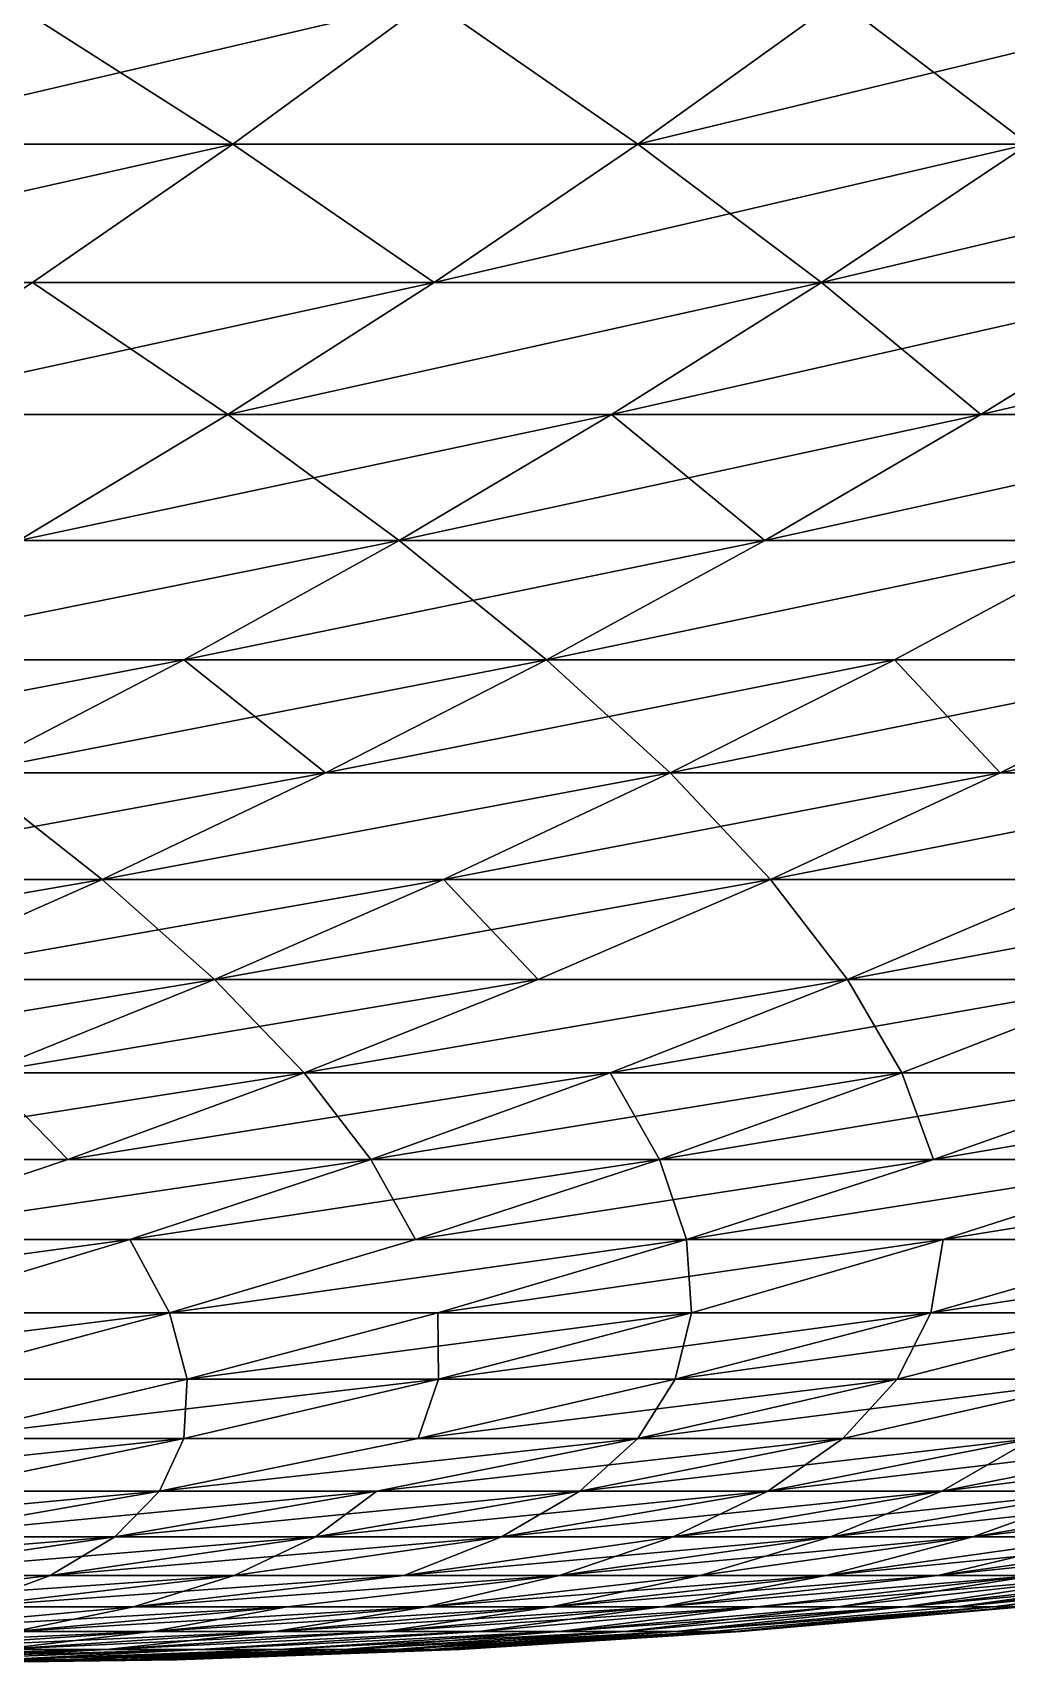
# Model space of a CAD drawing. Header units: millimetres. Extents: x -3250 to 6200, y -3250 to 3250.
# Drawn here: x 5409.8 to 5478.5, y -800 to -684.9 of the extents above; entities that cross this region are included whole.
import ezdxf

# ---------------------------------------------------------------- set-up
doc = ezdxf.new("R2010")
doc.units = ezdxf.units.MM
doc.header["$MEASUREMENT"] = 0
doc.layers.add('MESH_3D', color=2, linetype='CONTINUOUS')

msp = doc.modelspace()

# ---------------------------------------------------------------- linework, layer by layer
at = {"layer": 'MESH_3D'}
for points in [[(5407.93, -682.63, 1582.04), (5423.88, -692.82, 1632.51), (5394.27, -692.82, 1592.39)], [(5437.8, -682.63, 25077.5), (5394.27, -692.82, 25107.61), (5423.88, -692.82, 25067.49)], [(5437.8, -682.63, 25077.5), (5407.93, -682.63, 25117.96), (5394.27, -692.82, 25107.61)], [(5407.93, -682.63, 1582.04), (5437.8, -682.63, 1622.5), (5423.88, -692.82, 1632.51)], [(5437.8, -682.63, 1622.5), (5452.48, -692.82, 1673.36), (5423.88, -692.82, 1632.51)], [(5452.48, -692.82, 25026.64), (5437.8, -682.63, 25077.5), (5423.88, -692.82, 25067.49)], [(5437.8, -682.63, 1622.5), (5466.65, -682.63, 1663.7), (5452.48, -692.82, 1673.36)], [(5466.65, -682.63, 25036.3), (5437.8, -682.63, 25077.5), (5452.48, -692.82, 25026.64)], [(5466.65, -682.63, 1663.7), (5480.05, -692.82, 1714.91), (5452.48, -692.82, 1673.36)], [(5494.46, -682.63, 24994.4), (5452.48, -692.82, 25026.64), (5480.05, -692.82, 24985.09)], [(5494.46, -682.63, 24994.4), (5466.65, -682.63, 25036.3), (5452.48, -692.82, 25026.64)], [(5466.65, -682.63, 1663.7), (5494.46, -682.63, 1705.6), (5480.05, -692.82, 1714.91)], [(5380.4, -702.58, 1602.9), (5423.88, -692.82, 1632.51), (5409.75, -702.58, 1642.67)], [(5394.27, -692.82, 1592.39), (5423.88, -692.82, 1632.51), (5380.4, -702.58, 1602.9)], [(5423.88, -692.82, 25067.49), (5380.4, -702.58, 25097.1), (5409.75, -702.58, 25057.33)], [(5423.88, -692.82, 25067.49), (5394.27, -692.82, 25107.61), (5380.4, -702.58, 25097.1)], [(5423.88, -692.82, 1632.51), (5438.1, -702.58, 1683.16), (5409.75, -702.58, 1642.67)], [(5438.1, -702.58, 25016.84), (5423.88, -692.82, 25067.49), (5409.75, -702.58, 25057.33)], [(5423.88, -692.82, 1632.51), (5452.48, -692.82, 1673.36), (5438.1, -702.58, 1683.16)], [(5452.48, -692.82, 25026.64), (5423.88, -692.82, 25067.49), (5438.1, -702.58, 25016.84)], [(5438.1, -702.58, 1683.16), (5480.05, -692.82, 1714.91), (5465.44, -702.58, 1724.35)], [(5452.48, -692.82, 1673.36), (5480.05, -692.82, 1714.91), (5438.1, -702.58, 1683.16)], [(5465.44, -702.58, 24975.65), (5452.48, -692.82, 25026.64), (5438.1, -702.58, 25016.84)], [(5480.05, -692.82, 24985.09), (5452.48, -692.82, 25026.64), (5465.44, -702.58, 24975.65)], [(5480.05, -692.82, 1714.91), (5491.74, -702.58, 1766.2), (5465.44, -702.58, 1724.35)], [(5506.58, -692.82, 24942.87), (5480.05, -692.82, 24985.09), (5465.44, -702.58, 24975.65)], [(5506.58, -692.82, 24942.87), (5465.44, -702.58, 24975.65), (5491.74, -702.58, 24933.8)], [(5380.4, -702.58, 1602.9), (5409.75, -702.58, 1642.67), (5395.43, -711.9, 1652.96)], [(5409.75, -702.58, 1642.67), (5423.53, -711.9, 1693.09), (5395.43, -711.9, 1652.96)], [(5438.1, -702.58, 25016.84), (5409.75, -702.58, 25057.33), (5395.43, -711.9, 25047.04)], [(5438.1, -702.58, 25016.84), (5395.43, -711.9, 25047.04), (5423.53, -711.9, 25006.91)], [(5409.75, -702.58, 1642.67), (5438.1, -702.58, 1683.16), (5423.53, -711.9, 1693.09)], [(5423.53, -711.9, 1693.09), (5465.44, -702.58, 1724.35), (5450.62, -711.9, 1733.91)], [(5438.1, -702.58, 1683.16), (5465.44, -702.58, 1724.35), (5423.53, -711.9, 1693.09)], [(5465.44, -702.58, 24975.65), (5438.1, -702.58, 25016.84), (5423.53, -711.9, 25006.91)], [(5465.44, -702.58, 24975.65), (5423.53, -711.9, 25006.91), (5450.62, -711.9, 24966.09)], [(5465.44, -702.58, 1724.35), (5476.69, -711.9, 1775.4), (5450.62, -711.9, 1733.91)], [(5491.74, -702.58, 24933.8), (5465.44, -702.58, 24975.65), (5450.62, -711.9, 24966.09)], [(5491.74, -702.58, 24933.8), (5450.62, -711.9, 24966.09), (5476.69, -711.9, 24924.6)], [(5465.44, -702.58, 1724.35), (5491.74, -702.58, 1766.2), (5476.69, -711.9, 1775.4)], [(5476.69, -711.9, 1775.4), (5516.98, -702.58, 1808.7), (5501.71, -711.9, 1817.52)], [(5491.74, -702.58, 1766.2), (5516.98, -702.58, 1808.7), (5476.69, -711.9, 1775.4)], [(5516.98, -702.58, 24891.3), (5476.69, -711.9, 24924.6), (5501.71, -711.9, 24882.48)], [(5516.98, -702.58, 24891.3), (5491.74, -702.58, 24933.8), (5476.69, -711.9, 24924.6)], [(5395.43, -711.9, 1652.96), (5423.53, -711.9, 1693.09), (5408.78, -720.78, 1703.16)], [(5423.53, -711.9, 25006.91), (5395.43, -711.9, 25047.04), (5408.78, -720.78, 24996.84)], [(5408.78, -720.78, 1703.16), (5450.62, -711.9, 1733.91), (5435.62, -720.78, 1743.6)], [(5423.53, -711.9, 1693.09), (5450.62, -711.9, 1733.91), (5408.78, -720.78, 1703.16)], [(5435.62, -720.78, 24956.4), (5423.53, -711.9, 25006.91), (5408.78, -720.78, 24996.84)], [(5450.62, -711.9, 24966.09), (5423.53, -711.9, 25006.91), (5435.62, -720.78, 24956.4)], [(5450.62, -711.9, 1733.91), (5461.45, -720.78, 1784.71), (5435.62, -720.78, 1743.6)], [(5476.69, -711.9, 24924.6), (5435.62, -720.78, 24956.4), (5461.45, -720.78, 24915.29)], [(5476.69, -711.9, 24924.6), (5450.62, -711.9, 24966.09), (5435.62, -720.78, 24956.4)], [(5450.62, -711.9, 1733.91), (5476.69, -711.9, 1775.4), (5461.45, -720.78, 1784.71)], [(5461.45, -720.78, 1784.71), (5501.71, -711.9, 1817.52), (5486.24, -720.78, 1826.45)], [(5476.69, -711.9, 1775.4), (5501.71, -711.9, 1817.52), (5461.45, -720.78, 1784.71)], [(5501.71, -711.9, 24882.48), (5461.45, -720.78, 24915.29), (5486.24, -720.78, 24873.55)], [(5501.71, -711.9, 24882.48), (5476.69, -711.9, 24924.6), (5461.45, -720.78, 24915.29)], [(5393.84, -729.2, 1713.34), (5435.62, -720.78, 1743.6), (5420.43, -729.2, 1753.41)], [(5408.78, -720.78, 1703.16), (5435.62, -720.78, 1743.6), (5393.84, -729.2, 1713.34)], [(5435.62, -720.78, 24956.4), (5408.78, -720.78, 24996.84), (5393.84, -729.2, 24986.66)], [(5435.62, -720.78, 24956.4), (5393.84, -729.2, 24986.66), (5420.43, -729.2, 24946.59)], [(5435.62, -720.78, 1743.6), (5446.02, -729.2, 1794.14), (5420.43, -729.2, 1753.41)], [(5461.45, -720.78, 24915.29), (5420.43, -729.2, 24946.59), (5446.02, -729.2, 24905.86)], [(5461.45, -720.78, 24915.29), (5435.62, -720.78, 24956.4), (5420.43, -729.2, 24946.59)], [(5435.62, -720.78, 1743.6), (5461.45, -720.78, 1784.71), (5446.02, -729.2, 1794.14)], [(5446.02, -729.2, 1794.14), (5486.24, -720.78, 1826.45), (5470.59, -729.2, 1835.49)], [(5461.45, -720.78, 1784.71), (5486.24, -720.78, 1826.45), (5446.02, -729.2, 1794.14)], [(5486.24, -720.78, 24873.55), (5446.02, -729.2, 24905.86), (5470.59, -729.2, 24864.51)], [(5486.24, -720.78, 24873.55), (5461.45, -720.78, 24915.29), (5446.02, -729.2, 24905.86)], [(5486.24, -720.78, 1826.45), (5494.12, -729.2, 1877.43), (5470.59, -729.2, 1835.49)], [(5494.12, -729.2, 24822.57), (5486.24, -720.78, 24873.55), (5470.59, -729.2, 24864.51)], [(5420.43, -729.2, 24946.59), (5393.84, -729.2, 24986.66), (5378.73, -737.18, 24976.36)], [(5420.43, -729.2, 24946.59), (5378.73, -737.18, 24976.36), (5405.08, -737.18, 24936.67)], [(5393.84, -729.2, 1713.34), (5420.43, -729.2, 1753.41), (5405.08, -737.18, 1763.33)], [(5420.43, -729.2, 1753.41), (5430.42, -737.18, 1803.67), (5405.08, -737.18, 1763.33)], [(5446.02, -729.2, 24905.86), (5420.43, -729.2, 24946.59), (5405.08, -737.18, 24936.67)], [(5446.02, -729.2, 24905.86), (5405.08, -737.18, 24936.67), (5430.42, -737.18, 24896.33)], [(5420.43, -729.2, 1753.41), (5446.02, -729.2, 1794.14), (5430.42, -737.18, 1803.67)], [(5446.02, -729.2, 1794.14), (5454.76, -737.18, 1844.63), (5430.42, -737.18, 1803.67)], [(5470.59, -729.2, 24864.51), (5446.02, -729.2, 24905.86), (5430.42, -737.18, 24896.33)], [(5470.59, -729.2, 24864.51), (5430.42, -737.18, 24896.33), (5454.76, -737.18, 24855.37)], [(5446.02, -729.2, 1794.14), (5470.59, -729.2, 1835.49), (5454.76, -737.18, 1844.63)], [(5470.59, -729.2, 1835.49), (5478.06, -737.18, 1886.18), (5454.76, -737.18, 1844.63)], [(5494.12, -729.2, 24822.57), (5454.76, -737.18, 24855.37), (5478.06, -737.18, 24813.82)], [(5494.12, -729.2, 24822.57), (5470.59, -729.2, 24864.51), (5454.76, -737.18, 24855.37)], [(5470.59, -729.2, 1835.49), (5494.12, -729.2, 1877.43), (5478.06, -737.18, 1886.18)], [(5478.06, -737.18, 1886.18), (5516.59, -729.2, 1919.96), (5500.32, -737.18, 1928.3)], [(5494.12, -729.2, 1877.43), (5516.59, -729.2, 1919.96), (5478.06, -737.18, 1886.18)], [(5500.32, -737.18, 24771.7), (5494.12, -729.2, 24822.57), (5478.06, -737.18, 24813.82)], [(5405.08, -737.18, 1763.33), (5414.66, -744.7, 1813.3), (5389.56, -744.7, 1773.35)], [(5430.42, -737.18, 24896.33), (5405.08, -737.18, 24936.67), (5389.56, -744.7, 24926.65)], [(5430.42, -737.18, 24896.33), (5389.56, -744.7, 24926.65), (5414.66, -744.7, 24886.7)], [(5405.08, -737.18, 1763.33), (5430.42, -737.18, 1803.67), (5414.66, -744.7, 1813.3)], [(5414.66, -744.7, 1813.3), (5454.76, -737.18, 1844.63), (5438.76, -744.7, 1853.86)], [(5430.42, -737.18, 1803.67), (5454.76, -737.18, 1844.63), (5414.66, -744.7, 1813.3)], [(5454.76, -737.18, 24855.37), (5430.42, -737.18, 24896.33), (5414.66, -744.7, 24886.7)], [(5454.76, -737.18, 24855.37), (5414.66, -744.7, 24886.7), (5438.76, -744.7, 24846.14)], [(5454.76, -737.18, 1844.63), (5461.83, -744.7, 1895.01), (5438.76, -744.7, 1853.86)], [(5478.06, -737.18, 24813.82), (5454.76, -737.18, 24855.37), (5438.76, -744.7, 24846.14)], [(5478.06, -737.18, 24813.82), (5438.76, -744.7, 24846.14), (5461.83, -744.7, 24804.99)], [(5454.76, -737.18, 1844.63), (5478.06, -737.18, 1886.18), (5461.83, -744.7, 1895.01)], [(5461.83, -744.7, 1895.01), (5500.32, -737.18, 1928.3), (5483.88, -744.7, 1936.72)], [(5478.06, -737.18, 1886.18), (5500.32, -737.18, 1928.3), (5461.83, -744.7, 1895.01)], [(5500.32, -737.18, 24771.7), (5478.06, -737.18, 24813.82), (5461.83, -744.7, 24804.99)], [(5500.32, -737.18, 24771.7), (5461.83, -744.7, 24804.99), (5483.88, -744.7, 24763.28)], [(5414.66, -744.7, 24886.7), (5389.56, -744.7, 24926.65), (5373.89, -751.75, 24916.52)], [(5414.66, -744.7, 24886.7), (5373.89, -751.75, 24916.52), (5398.74, -751.75, 24876.97)], [(5389.56, -744.7, 1773.35), (5414.66, -744.7, 1813.3), (5398.74, -751.75, 1823.03)], [(5398.74, -751.75, 1823.03), (5438.76, -744.7, 1853.86), (5422.6, -751.75, 1863.19)], [(5414.66, -744.7, 1813.3), (5438.76, -744.7, 1853.86), (5398.74, -751.75, 1823.03)], [(5422.6, -751.75, 24836.81), (5414.66, -744.7, 24886.7), (5398.74, -751.75, 24876.97)], [(5438.76, -744.7, 24846.14), (5414.66, -744.7, 24886.7), (5422.6, -751.75, 24836.81)], [(5438.76, -744.7, 1853.86), (5445.45, -751.75, 1903.94), (5422.6, -751.75, 1863.19)], [(5461.83, -744.7, 24804.99), (5438.76, -744.7, 24846.14), (5422.6, -751.75, 24836.81)], [(5461.83, -744.7, 24804.99), (5422.6, -751.75, 24836.81), (5445.45, -751.75, 24796.06)], [(5438.76, -744.7, 1853.86), (5461.83, -744.7, 1895.01), (5445.45, -751.75, 1903.94)], [(5461.83, -744.7, 1895.01), (5467.28, -751.75, 1945.24), (5445.45, -751.75, 1903.94)], [(5467.28, -751.75, 24754.76), (5461.83, -744.7, 24804.99), (5445.45, -751.75, 24796.06)], [(5461.83, -744.7, 1895.01), (5483.88, -744.7, 1936.72), (5467.28, -751.75, 1945.24)], [(5483.88, -744.7, 24763.28), (5461.83, -744.7, 24804.99), (5467.28, -751.75, 24754.76)], [(5483.88, -744.7, 1936.72), (5488.07, -751.75, 1987.07), (5467.28, -751.75, 1945.24)], [(5504.88, -744.7, 24721.03), (5483.88, -744.7, 24763.28), (5467.28, -751.75, 24754.76)], [(5504.88, -744.7, 24721.03), (5467.28, -751.75, 24754.76), (5488.07, -751.75, 24712.93)], [(5382.67, -758.34, 1832.85), (5422.6, -751.75, 1863.19), (5406.29, -758.34, 1872.61)], [(5398.74, -751.75, 1823.03), (5422.6, -751.75, 1863.19), (5382.67, -758.34, 1832.85)], [(5422.6, -751.75, 24836.81), (5398.74, -751.75, 24876.97), (5406.29, -758.34, 24827.39)], [(5422.6, -751.75, 1863.19), (5428.92, -758.34, 1912.94), (5406.29, -758.34, 1872.61)], [(5445.45, -751.75, 24796.06), (5422.6, -751.75, 24836.81), (5406.29, -758.34, 24827.39)], [(5445.45, -751.75, 24796.06), (5406.29, -758.34, 24827.39), (5428.92, -758.34, 24787.06)], [(5422.6, -751.75, 1863.19), (5445.45, -751.75, 1903.94), (5428.92, -758.34, 1912.94)], [(5428.92, -758.34, 1912.94), (5467.28, -751.75, 1945.24), (5450.52, -758.34, 1953.83)], [(5445.45, -751.75, 1903.94), (5467.28, -751.75, 1945.24), (5428.92, -758.34, 1912.94)], [(5467.28, -751.75, 24754.76), (5445.45, -751.75, 24796.06), (5428.92, -758.34, 24787.06)], [(5467.28, -751.75, 24754.76), (5428.92, -758.34, 24787.06), (5450.52, -758.34, 24746.17)], [(5467.28, -751.75, 1945.24), (5471.11, -758.34, 1995.24), (5450.52, -758.34, 1953.83)], [(5488.07, -751.75, 24712.93), (5450.52, -758.34, 24746.17), (5471.11, -758.34, 24704.76)], [(5488.07, -751.75, 24712.93), (5467.28, -751.75, 24754.76), (5450.52, -758.34, 24746.17)], [(5467.28, -751.75, 1945.24), (5488.07, -751.75, 1987.07), (5471.11, -758.34, 1995.24)], [(5488.07, -751.75, 1987.07), (5490.65, -758.34, 2037.15), (5471.11, -758.34, 1995.24)], [(5490.65, -758.34, 24662.85), (5488.07, -751.75, 24712.93), (5471.11, -758.34, 24704.76)], [(5389.85, -764.46, 1882.1), (5428.92, -758.34, 1912.94), (5412.24, -764.46, 1922.02)], [(5406.29, -758.34, 1872.61), (5428.92, -758.34, 1912.94), (5389.85, -764.46, 1882.1)], [(5412.24, -764.46, 24777.98), (5406.29, -758.34, 24827.39), (5389.85, -764.46, 24817.9)], [(5428.92, -758.34, 24787.06), (5406.29, -758.34, 24827.39), (5412.24, -764.46, 24777.98)], [(5428.92, -758.34, 1912.94), (5433.63, -764.46, 1962.49), (5412.24, -764.46, 1922.02)], [(5450.52, -758.34, 24746.17), (5412.24, -764.46, 24777.98), (5433.63, -764.46, 24737.51)], [(5450.52, -758.34, 24746.17), (5428.92, -758.34, 24787.06), (5412.24, -764.46, 24777.98)], [(5428.92, -758.34, 1912.94), (5450.52, -758.34, 1953.83), (5433.63, -764.46, 1962.49)], [(5450.52, -758.34, 1953.83), (5454, -764.46, 2003.47), (5433.63, -764.46, 1962.49)], [(5471.11, -758.34, 24704.76), (5433.63, -764.46, 24737.51), (5454, -764.46, 24696.53)], [(5471.11, -758.34, 24704.76), (5450.52, -758.34, 24746.17), (5433.63, -764.46, 24737.51)], [(5450.52, -758.34, 1953.83), (5471.11, -758.34, 1995.24), (5454, -764.46, 2003.47)], [(5471.11, -758.34, 1995.24), (5473.35, -764.46, 2044.96), (5454, -764.46, 2003.47)], [(5490.65, -758.34, 24662.85), (5454, -764.46, 24696.53), (5473.35, -764.46, 24655.04)], [(5490.65, -758.34, 24662.85), (5471.11, -758.34, 24704.76), (5454, -764.46, 24696.53)], [(5471.11, -758.34, 1995.24), (5490.65, -758.34, 2037.15), (5473.35, -764.46, 2044.96)], [(5490.65, -758.34, 2037.15), (5491.65, -764.46, 2086.91), (5473.35, -764.46, 2044.96)], [(5509.14, -758.34, 24620.46), (5473.35, -764.46, 24655.04), (5491.65, -764.46, 24613.09)], [(5509.14, -758.34, 24620.46), (5490.65, -758.34, 24662.85), (5473.35, -764.46, 24655.04)], [(5389.85, -764.46, 1882.1), (5412.24, -764.46, 1922.02), (5395.44, -770.1, 1931.17)], [(5412.24, -764.46, 24777.98), (5389.85, -764.46, 24817.9), (5395.44, -770.1, 24768.83)], [(5395.44, -770.1, 1931.17), (5433.63, -764.46, 1962.49), (5416.61, -770.1, 1971.21)], [(5412.24, -764.46, 1922.02), (5433.63, -764.46, 1962.49), (5395.44, -770.1, 1931.17)], [(5433.63, -764.46, 24737.51), (5412.24, -764.46, 24777.98), (5395.44, -770.1, 24768.83)], [(5433.63, -764.46, 24737.51), (5395.44, -770.1, 24768.83), (5416.61, -770.1, 24728.79)], [(5433.63, -764.46, 1962.49), (5436.77, -770.1, 2011.78), (5416.61, -770.1, 1971.21)], [(5454, -764.46, 24696.53), (5433.63, -764.46, 24737.51), (5416.61, -770.1, 24728.79)], [(5454, -764.46, 24696.53), (5416.61, -770.1, 24728.79), (5436.77, -770.1, 24688.22)], [(5433.63, -764.46, 1962.49), (5454, -764.46, 2003.47), (5436.77, -770.1, 2011.78)], [(5454, -764.46, 2003.47), (5455.91, -770.1, 2052.83), (5436.77, -770.1, 2011.78)], [(5473.35, -764.46, 24655.04), (5436.77, -770.1, 24688.22), (5455.91, -770.1, 24647.17)], [(5473.35, -764.46, 24655.04), (5454, -764.46, 24696.53), (5436.77, -770.1, 24688.22)], [(5454, -764.46, 2003.47), (5473.35, -764.46, 2044.96), (5455.91, -770.1, 2052.83)], [(5455.91, -770.1, 2052.83), (5491.65, -764.46, 2086.91), (5474.02, -770.1, 2094.34)], [(5473.35, -764.46, 2044.96), (5491.65, -764.46, 2086.91), (5455.91, -770.1, 2052.83)], [(5491.65, -764.46, 24613.09), (5473.35, -764.46, 24655.04), (5455.91, -770.1, 24647.17)], [(5491.65, -764.46, 24613.09), (5455.91, -770.1, 24647.17), (5474.02, -770.1, 24605.66)], [(5474.02, -770.1, 2094.34), (5508.9, -764.46, 2129.31), (5491.09, -770.1, 2136.3)], [(5491.65, -764.46, 2086.91), (5508.9, -764.46, 2129.31), (5474.02, -770.1, 2094.34)], [(5508.9, -764.46, 24570.69), (5491.65, -764.46, 24613.09), (5474.02, -770.1, 24605.66)], [(5508.9, -764.46, 24570.69), (5474.02, -770.1, 24605.66), (5491.09, -770.1, 24563.7)], [(5416.61, -770.1, 24728.79), (5378.52, -775.26, 24759.62), (5399.46, -775.26, 24720)], [(5416.61, -770.1, 24728.79), (5395.44, -770.1, 24768.83), (5378.52, -775.26, 24759.62)], [(5395.44, -770.1, 1931.17), (5416.61, -770.1, 1971.21), (5399.46, -775.26, 1980)], [(5416.61, -770.1, 1971.21), (5419.41, -775.26, 2020.13), (5399.46, -775.26, 1980)], [(5419.41, -775.26, 24679.87), (5416.61, -770.1, 24728.79), (5399.46, -775.26, 24720)], [(5416.61, -770.1, 1971.21), (5436.77, -770.1, 2011.78), (5419.41, -775.26, 2020.13)], [(5436.77, -770.1, 24688.22), (5416.61, -770.1, 24728.79), (5419.41, -775.26, 24679.87)], [(5419.41, -775.26, 2020.13), (5455.91, -770.1, 2052.83), (5438.35, -775.26, 2060.75)], [(5436.77, -770.1, 2011.78), (5455.91, -770.1, 2052.83), (5419.41, -775.26, 2020.13)], [(5455.91, -770.1, 24647.17), (5419.41, -775.26, 24679.87), (5438.35, -775.26, 24639.25)], [(5455.91, -770.1, 24647.17), (5436.77, -770.1, 24688.22), (5419.41, -775.26, 24679.87)], [(5455.91, -770.1, 2052.83), (5456.27, -775.26, 2101.82), (5438.35, -775.26, 2060.75)], [(5474.02, -770.1, 24605.66), (5438.35, -775.26, 24639.25), (5456.27, -775.26, 24598.18)], [(5474.02, -770.1, 24605.66), (5455.91, -770.1, 24647.17), (5438.35, -775.26, 24639.25)], [(5455.91, -770.1, 2052.83), (5474.02, -770.1, 2094.34), (5456.27, -775.26, 2101.82)], [(5474.02, -770.1, 2094.34), (5473.16, -775.26, 2143.33), (5456.27, -775.26, 2101.82)], [(5473.16, -775.26, 24556.67), (5474.02, -770.1, 24605.66), (5456.27, -775.26, 24598.18)], [(5491.09, -770.1, 2136.3), (5489.01, -775.26, 2185.25), (5473.16, -775.26, 2143.33)], [(5474.02, -770.1, 2094.34), (5491.09, -770.1, 2136.3), (5473.16, -775.26, 2143.33)], [(5491.09, -770.1, 24563.7), (5474.02, -770.1, 24605.66), (5473.16, -775.26, 24556.67)], [(5507.11, -770.1, 24521.34), (5491.09, -770.1, 24563.7), (5473.16, -775.26, 24556.67)], [(5507.11, -770.1, 24521.34), (5473.16, -775.26, 24556.67), (5489.01, -775.26, 24514.75)], [(5419.41, -775.26, 24679.87), (5382.21, -779.94, 24711.15), (5401.94, -779.94, 24671.45)], [(5419.41, -775.26, 24679.87), (5399.46, -775.26, 24720), (5382.21, -779.94, 24711.15)], [(5399.46, -775.26, 1980), (5419.41, -775.26, 2020.13), (5401.94, -779.94, 2028.55)], [(5419.41, -775.26, 2020.13), (5420.67, -779.94, 2068.72), (5401.94, -779.94, 2028.55)], [(5420.67, -779.94, 24631.28), (5419.41, -775.26, 24679.87), (5401.94, -779.94, 24671.45)], [(5419.41, -775.26, 2020.13), (5438.35, -775.26, 2060.75), (5420.67, -779.94, 2068.72)], [(5438.35, -775.26, 24639.25), (5419.41, -775.26, 24679.87), (5420.67, -779.94, 24631.28)], [(5438.35, -775.26, 2060.75), (5438.4, -779.94, 2109.36), (5420.67, -779.94, 2068.72)], [(5456.27, -775.26, 24598.18), (5438.35, -775.26, 24639.25), (5420.67, -779.94, 24631.28)], [(5456.27, -775.26, 24598.18), (5420.67, -779.94, 24631.28), (5438.4, -779.94, 24590.64)], [(5438.35, -775.26, 2060.75), (5456.27, -775.26, 2101.82), (5438.4, -779.94, 2109.36)], [(5456.27, -775.26, 2101.82), (5455.11, -779.94, 2150.42), (5438.4, -779.94, 2109.36)], [(5473.16, -775.26, 24556.67), (5456.27, -775.26, 24598.18), (5438.4, -779.94, 24590.64)], [(5473.16, -775.26, 24556.67), (5438.4, -779.94, 24590.64), (5455.11, -779.94, 24549.58)], [(5473.16, -775.26, 2143.33), (5470.79, -779.94, 2191.88), (5455.11, -779.94, 2150.42)], [(5456.27, -775.26, 2101.82), (5473.16, -775.26, 2143.33), (5455.11, -779.94, 2150.42)], [(5489.01, -775.26, 24514.75), (5473.16, -775.26, 24556.67), (5455.11, -779.94, 24549.58)], [(5489.01, -775.26, 24514.75), (5455.11, -779.94, 24549.58), (5470.79, -779.94, 24508.12)], [(5489.01, -775.26, 2185.25), (5485.43, -779.94, 2233.73), (5470.79, -779.94, 2191.88)], [(5473.16, -775.26, 2143.33), (5489.01, -775.26, 2185.25), (5470.79, -779.94, 2191.88)], [(5485.43, -779.94, 24466.27), (5489.01, -775.26, 24514.75), (5470.79, -779.94, 24508.12)], [(5401.94, -779.94, 2028.55), (5420.67, -779.94, 2068.72), (5402.9, -784.14, 2076.74)], [(5420.67, -779.94, 24631.28), (5401.94, -779.94, 24671.45), (5402.9, -784.14, 24623.26)], [(5420.67, -779.94, 2068.72), (5420.43, -784.14, 2116.93), (5402.9, -784.14, 2076.74)], [(5438.4, -779.94, 24590.64), (5420.67, -779.94, 24631.28), (5402.9, -784.14, 24623.26)], [(5438.4, -779.94, 24590.64), (5402.9, -784.14, 24623.26), (5420.43, -784.14, 24583.07)], [(5438.4, -779.94, 2109.36), (5436.96, -784.14, 2157.54), (5420.43, -784.14, 2116.93)], [(5420.67, -779.94, 2068.72), (5438.4, -779.94, 2109.36), (5420.43, -784.14, 2116.93)], [(5436.96, -784.14, 24542.46), (5438.4, -779.94, 24590.64), (5420.43, -784.14, 24583.07)], [(5455.11, -779.94, 2150.42), (5452.47, -784.14, 2198.55), (5436.96, -784.14, 2157.54)], [(5438.4, -779.94, 2109.36), (5455.11, -779.94, 2150.42), (5436.96, -784.14, 2157.54)], [(5455.11, -779.94, 24549.58), (5438.4, -779.94, 24590.64), (5436.96, -784.14, 24542.46)], [(5470.79, -779.94, 24508.12), (5436.96, -784.14, 24542.46), (5452.47, -784.14, 24501.45)], [(5470.79, -779.94, 24508.12), (5455.11, -779.94, 24549.58), (5436.96, -784.14, 24542.46)], [(5470.79, -779.94, 2191.88), (5466.95, -784.14, 2239.94), (5452.47, -784.14, 2198.55)], [(5455.11, -779.94, 2150.42), (5470.79, -779.94, 2191.88), (5452.47, -784.14, 2198.55)], [(5485.43, -779.94, 24466.27), (5470.79, -779.94, 24508.12), (5452.47, -784.14, 24501.45)], [(5485.43, -779.94, 24466.27), (5452.47, -784.14, 24501.45), (5466.95, -784.14, 24460.06)], [(5485.43, -779.94, 2233.73), (5480.39, -784.14, 2281.67), (5466.95, -784.14, 2239.94)], [(5470.79, -779.94, 2191.88), (5485.43, -779.94, 2233.73), (5466.95, -784.14, 2239.94)], [(5480.39, -784.14, 24418.33), (5485.43, -779.94, 24466.27), (5466.95, -784.14, 24460.06)], [(5420.43, -784.14, 24583.07), (5402.9, -784.14, 24623.26), (5385.03, -787.85, 24615.19)], [(5420.43, -784.14, 24583.07), (5385.03, -787.85, 24615.19), (5402.37, -787.85, 24575.46)], [(5420.43, -784.14, 2116.93), (5418.71, -787.85, 2164.7), (5402.37, -787.85, 2124.54)], [(5402.9, -784.14, 2076.74), (5420.43, -784.14, 2116.93), (5402.37, -787.85, 2124.54)], [(5418.71, -787.85, 24535.3), (5420.43, -784.14, 24583.07), (5402.37, -787.85, 24575.46)], [(5418.71, -787.85, 2164.7), (5452.47, -784.14, 2198.55), (5434.05, -787.85, 2205.25)], [(5436.96, -784.14, 2157.54), (5452.47, -784.14, 2198.55), (5418.71, -787.85, 2164.7)], [(5420.43, -784.14, 2116.93), (5436.96, -784.14, 2157.54), (5418.71, -787.85, 2164.7)], [(5436.96, -784.14, 24542.46), (5420.43, -784.14, 24583.07), (5418.71, -787.85, 24535.3)], [(5452.47, -784.14, 24501.45), (5436.96, -784.14, 24542.46), (5418.71, -787.85, 24535.3)], [(5452.47, -784.14, 24501.45), (5418.71, -787.85, 24535.3), (5434.05, -787.85, 24494.75)], [(5434.05, -787.85, 2205.25), (5466.95, -784.14, 2239.94), (5448.37, -787.85, 2246.18)], [(5452.47, -784.14, 2198.55), (5466.95, -784.14, 2239.94), (5434.05, -787.85, 2205.25)], [(5448.37, -787.85, 24453.82), (5452.47, -784.14, 24501.45), (5434.05, -787.85, 24494.75)], [(5466.95, -784.14, 2239.94), (5461.66, -787.85, 2287.44), (5448.37, -787.85, 2246.18)], [(5466.95, -784.14, 24460.06), (5452.47, -784.14, 24501.45), (5448.37, -787.85, 24453.82)], [(5480.39, -784.14, 24418.33), (5448.37, -787.85, 24453.82), (5461.66, -787.85, 24412.56)], [(5480.39, -784.14, 24418.33), (5466.95, -784.14, 24460.06), (5448.37, -787.85, 24453.82)], [(5461.66, -787.85, 2287.44), (5492.79, -784.14, 2323.72), (5473.93, -787.85, 2329.03)], [(5480.39, -784.14, 2281.67), (5492.79, -784.14, 2323.72), (5461.66, -787.85, 2287.44)], [(5466.95, -784.14, 2239.94), (5480.39, -784.14, 2281.67), (5461.66, -787.85, 2287.44)], [(5473.93, -787.85, 24370.97), (5480.39, -784.14, 24418.33), (5461.66, -787.85, 24412.56)], [(5492.79, -784.14, 2323.72), (5485.15, -787.85, 2370.91), (5473.93, -787.85, 2329.03)], [(5492.79, -784.14, 24376.28), (5480.39, -784.14, 24418.33), (5473.93, -787.85, 24370.97)], [(5504.14, -784.14, 24333.93), (5492.79, -784.14, 24376.28), (5473.93, -787.85, 24370.97)], [(5504.14, -784.14, 24333.93), (5473.93, -787.85, 24370.97), (5485.15, -787.85, 24329.09)], [(5418.71, -787.85, 24535.3), (5384.23, -791.06, 24567.81), (5400.39, -791.06, 24528.11)], [(5418.71, -787.85, 24535.3), (5402.37, -787.85, 24575.46), (5384.23, -791.06, 24567.81)], [(5418.71, -787.85, 2164.7), (5415.55, -791.06, 2211.99), (5400.39, -791.06, 2171.89)], [(5402.37, -787.85, 2124.54), (5418.71, -787.85, 2164.7), (5400.39, -791.06, 2171.89)], [(5434.05, -787.85, 24494.75), (5400.39, -791.06, 24528.11), (5415.55, -791.06, 24488.01)], [(5434.05, -787.85, 24494.75), (5418.71, -787.85, 24535.3), (5400.39, -791.06, 24528.11)], [(5415.55, -791.06, 2211.99), (5448.37, -787.85, 2246.18), (5429.71, -791.06, 2252.45)], [(5434.05, -787.85, 2205.25), (5448.37, -787.85, 2246.18), (5415.55, -791.06, 2211.99)], [(5418.71, -787.85, 2164.7), (5434.05, -787.85, 2205.25), (5415.55, -791.06, 2211.99)], [(5429.71, -791.06, 24447.55), (5434.05, -787.85, 24494.75), (5415.55, -791.06, 24488.01)], [(5448.37, -787.85, 2246.18), (5442.85, -791.06, 2293.25), (5429.71, -791.06, 2252.45)], [(5448.37, -787.85, 24453.82), (5434.05, -787.85, 24494.75), (5429.71, -791.06, 24447.55)], [(5461.66, -787.85, 24412.56), (5429.71, -791.06, 24447.55), (5442.85, -791.06, 24406.75)], [(5461.66, -787.85, 24412.56), (5448.37, -787.85, 24453.82), (5429.71, -791.06, 24447.55)], [(5461.66, -787.85, 2287.44), (5454.98, -791.06, 2334.36), (5442.85, -791.06, 2293.25)], [(5448.37, -787.85, 2246.18), (5461.66, -787.85, 2287.44), (5442.85, -791.06, 2293.25)], [(5473.93, -787.85, 24370.97), (5442.85, -791.06, 24406.75), (5454.98, -791.06, 24365.64)], [(5473.93, -787.85, 24370.97), (5461.66, -787.85, 24412.56), (5442.85, -791.06, 24406.75)], [(5473.93, -787.85, 2329.03), (5466.07, -791.06, 2375.77), (5454.98, -791.06, 2334.36)], [(5461.66, -787.85, 2287.44), (5473.93, -787.85, 2329.03), (5454.98, -791.06, 2334.36)], [(5485.15, -787.85, 24329.09), (5454.98, -791.06, 24365.64), (5466.07, -791.06, 24324.23)], [(5485.15, -787.85, 24329.09), (5473.93, -787.85, 24370.97), (5454.98, -791.06, 24365.64)], [(5485.15, -787.85, 2370.91), (5476.13, -791.06, 2417.43), (5466.07, -791.06, 2375.77)], [(5473.93, -787.85, 2329.03), (5485.15, -787.85, 2370.91), (5466.07, -791.06, 2375.77)], [(5495.32, -787.85, 24286.95), (5466.07, -791.06, 24324.23), (5476.13, -791.06, 24282.57)], [(5495.32, -787.85, 24286.95), (5485.15, -787.85, 24329.09), (5466.07, -791.06, 24324.23)], [(5495.32, -787.85, 2413.05), (5485.15, -791.06, 2459.34), (5476.13, -791.06, 2417.43)], [(5485.15, -787.85, 2370.91), (5495.32, -787.85, 2413.05), (5476.13, -791.06, 2417.43)], [(5504.44, -787.85, 24244.56), (5495.32, -787.85, 24286.95), (5476.13, -791.06, 24282.57)], [(5504.44, -787.85, 24244.56), (5476.13, -791.06, 24282.57), (5485.15, -791.06, 24240.66)], [(5415.55, -791.06, 24488.01), (5400.39, -791.06, 24528.11), (5382, -793.79, 24520.89)], [(5415.55, -791.06, 24488.01), (5382, -793.79, 24520.89), (5396.98, -793.79, 24481.25)], [(5415.55, -791.06, 2211.99), (5410.98, -793.79, 2258.74), (5396.98, -793.79, 2218.75)], [(5400.39, -791.06, 2171.89), (5415.55, -791.06, 2211.99), (5396.98, -793.79, 2218.75)], [(5429.71, -791.06, 24447.55), (5396.98, -793.79, 24481.25), (5410.98, -793.79, 24441.26)], [(5429.71, -791.06, 24447.55), (5415.55, -791.06, 24488.01), (5396.98, -793.79, 24481.25)], [(5429.71, -791.06, 2252.45), (5423.97, -793.79, 2299.07), (5410.98, -793.79, 2258.74)], [(5415.55, -791.06, 2211.99), (5429.71, -791.06, 2252.45), (5410.98, -793.79, 2258.74)], [(5442.85, -791.06, 24406.75), (5410.98, -793.79, 24441.26), (5423.97, -793.79, 24400.93)], [(5442.85, -791.06, 24406.75), (5429.71, -791.06, 24447.55), (5410.98, -793.79, 24441.26)], [(5442.85, -791.06, 2293.25), (5435.96, -793.79, 2339.71), (5423.97, -793.79, 2299.07)], [(5429.71, -791.06, 2252.45), (5442.85, -791.06, 2293.25), (5423.97, -793.79, 2299.07)], [(5435.96, -793.79, 24360.29), (5442.85, -791.06, 24406.75), (5423.97, -793.79, 24400.93)], [(5454.98, -791.06, 2334.36), (5446.92, -793.79, 2380.64), (5435.96, -793.79, 2339.71)], [(5442.85, -791.06, 2293.25), (5454.98, -791.06, 2334.36), (5435.96, -793.79, 2339.71)], [(5454.98, -791.06, 24365.64), (5442.85, -791.06, 24406.75), (5435.96, -793.79, 24360.29)], [(5466.07, -791.06, 24324.23), (5435.96, -793.79, 24360.29), (5446.92, -793.79, 24319.36)], [(5466.07, -791.06, 24324.23), (5454.98, -791.06, 24365.64), (5435.96, -793.79, 24360.29)], [(5466.07, -791.06, 2375.77), (5456.87, -793.79, 2421.83), (5446.92, -793.79, 2380.64)], [(5454.98, -791.06, 2334.36), (5466.07, -791.06, 2375.77), (5446.92, -793.79, 2380.64)], [(5476.13, -791.06, 24282.57), (5466.07, -791.06, 24324.23), (5446.92, -793.79, 24319.36)], [(5476.13, -791.06, 24282.57), (5446.92, -793.79, 24319.36), (5456.87, -793.79, 24278.17)], [(5476.13, -791.06, 2417.43), (5465.78, -793.79, 2463.26), (5456.87, -793.79, 2421.83)], [(5466.07, -791.06, 2375.77), (5476.13, -791.06, 2417.43), (5456.87, -793.79, 2421.83)], [(5465.78, -793.79, 24236.74), (5476.13, -791.06, 24282.57), (5456.87, -793.79, 24278.17)], [(5485.15, -791.06, 2459.34), (5473.66, -793.79, 2504.89), (5465.78, -793.79, 2463.26)], [(5476.13, -791.06, 2417.43), (5485.15, -791.06, 2459.34), (5465.78, -793.79, 2463.26)], [(5485.15, -791.06, 24240.66), (5476.13, -791.06, 24282.57), (5465.78, -793.79, 24236.74)], [(5493.11, -791.06, 24198.54), (5485.15, -791.06, 24240.66), (5465.78, -793.79, 24236.74)], [(5493.11, -791.06, 24198.54), (5465.78, -793.79, 24236.74), (5473.66, -793.79, 24195.11)], [(5493.11, -791.06, 2501.46), (5480.49, -793.79, 2546.71), (5473.66, -793.79, 2504.89)], [(5485.15, -791.06, 2459.34), (5493.11, -791.06, 2501.46), (5473.66, -793.79, 2504.89)], [(5500.03, -791.06, 24156.24), (5473.66, -793.79, 24195.11), (5480.49, -793.79, 24153.29)], [(5500.03, -791.06, 24156.24), (5493.11, -791.06, 24198.54), (5473.66, -793.79, 24195.11)], [(5410.98, -793.79, 2258.74), (5405.03, -796.02, 2304.91), (5392.19, -796.02, 2265.05)], [(5396.98, -793.79, 2218.75), (5410.98, -793.79, 2258.74), (5392.19, -796.02, 2265.05)], [(5410.98, -793.79, 24441.26), (5396.98, -793.79, 24481.25), (5392.19, -796.02, 24434.95)], [(5423.97, -793.79, 24400.93), (5392.19, -796.02, 24434.95), (5405.03, -796.02, 24395.09)], [(5423.97, -793.79, 24400.93), (5410.98, -793.79, 24441.26), (5392.19, -796.02, 24434.95)], [(5423.97, -793.79, 2299.07), (5416.88, -796.02, 2345.08), (5405.03, -796.02, 2304.91)], [(5410.98, -793.79, 2258.74), (5423.97, -793.79, 2299.07), (5405.03, -796.02, 2304.91)], [(5435.96, -793.79, 24360.29), (5423.97, -793.79, 24400.93), (5405.03, -796.02, 24395.09)], [(5435.96, -793.79, 24360.29), (5405.03, -796.02, 24395.09), (5416.88, -796.02, 24354.92)], [(5416.88, -796.02, 2345.08), (5446.92, -793.79, 2380.64), (5427.71, -796.02, 2385.53)], [(5435.96, -793.79, 2339.71), (5446.92, -793.79, 2380.64), (5416.88, -796.02, 2345.08)], [(5423.97, -793.79, 2299.07), (5435.96, -793.79, 2339.71), (5416.88, -796.02, 2345.08)], [(5446.92, -793.79, 24319.36), (5435.96, -793.79, 24360.29), (5416.88, -796.02, 24354.92)], [(5446.92, -793.79, 24319.36), (5416.88, -796.02, 24354.92), (5427.71, -796.02, 24314.47)], [(5446.92, -793.79, 2380.64), (5437.54, -796.02, 2426.24), (5427.71, -796.02, 2385.53)], [(5437.54, -796.02, 24273.76), (5446.92, -793.79, 24319.36), (5427.71, -796.02, 24314.47)], [(5456.87, -793.79, 2421.83), (5446.35, -796.02, 2467.18), (5437.54, -796.02, 2426.24)], [(5446.92, -793.79, 2380.64), (5456.87, -793.79, 2421.83), (5437.54, -796.02, 2426.24)], [(5456.87, -793.79, 24278.17), (5446.92, -793.79, 24319.36), (5437.54, -796.02, 24273.76)], [(5465.78, -793.79, 24236.74), (5456.87, -793.79, 24278.17), (5437.54, -796.02, 24273.76)], [(5465.78, -793.79, 24236.74), (5437.54, -796.02, 24273.76), (5446.35, -796.02, 24232.82)], [(5465.78, -793.79, 2463.26), (5454.14, -796.02, 2508.33), (5446.35, -796.02, 2467.18)], [(5456.87, -793.79, 2421.83), (5465.78, -793.79, 2463.26), (5446.35, -796.02, 2467.18)], [(5473.66, -793.79, 24195.11), (5465.78, -793.79, 24236.74), (5446.35, -796.02, 24232.82)], [(5473.66, -793.79, 24195.11), (5446.35, -796.02, 24232.82), (5454.14, -796.02, 24191.67)], [(5454.14, -796.02, 2508.33), (5480.49, -793.79, 2546.71), (5460.89, -796.02, 2549.66)], [(5473.66, -793.79, 2504.89), (5480.49, -793.79, 2546.71), (5454.14, -796.02, 2508.33)], [(5465.78, -793.79, 2463.26), (5473.66, -793.79, 2504.89), (5454.14, -796.02, 2508.33)], [(5480.49, -793.79, 24153.29), (5454.14, -796.02, 24191.67), (5460.89, -796.02, 24150.34)], [(5480.49, -793.79, 24153.29), (5473.66, -793.79, 24195.11), (5454.14, -796.02, 24191.67)], [(5480.49, -793.79, 2546.71), (5466.62, -796.02, 2591.15), (5460.89, -796.02, 2549.66)], [(5486.29, -793.79, 24111.32), (5460.89, -796.02, 24150.34), (5466.62, -796.02, 24108.85)], [(5486.29, -793.79, 24111.32), (5480.49, -793.79, 24153.29), (5460.89, -796.02, 24150.34)], [(5486.29, -793.79, 2588.68), (5471.31, -796.02, 2632.76), (5466.62, -796.02, 2591.15)], [(5480.49, -793.79, 2546.71), (5486.29, -793.79, 2588.68), (5466.62, -796.02, 2591.15)], [(5471.31, -796.02, 24067.24), (5486.29, -793.79, 24111.32), (5466.62, -796.02, 24108.85)], [(5491.03, -793.79, 2630.79), (5474.96, -796.02, 2674.48), (5471.31, -796.02, 2632.76)], [(5486.29, -793.79, 2588.68), (5491.03, -793.79, 2630.79), (5471.31, -796.02, 2632.76)], [(5491.03, -793.79, 24069.21), (5486.29, -793.79, 24111.32), (5471.31, -796.02, 24067.24)], [(5494.72, -793.79, 24027), (5491.03, -793.79, 24069.21), (5471.31, -796.02, 24067.24)], [(5494.72, -793.79, 24027), (5471.31, -796.02, 24067.24), (5474.96, -796.02, 24025.52)], [(5494.72, -793.79, 2673), (5477.57, -796.02, 2716.28), (5474.96, -796.02, 2674.48)], [(5491.03, -793.79, 2630.79), (5494.72, -793.79, 2673), (5474.96, -796.02, 2674.48)], [(5497.36, -793.79, 23984.71), (5474.96, -796.02, 24025.52), (5477.57, -796.02, 23983.72)], [(5497.36, -793.79, 23984.71), (5494.72, -793.79, 24027), (5474.96, -796.02, 24025.52)], [(5497.36, -793.79, 2715.29), (5479.13, -796.02, 2758.13), (5477.57, -796.02, 2716.28)], [(5494.72, -793.79, 2673), (5497.36, -793.79, 2715.29), (5477.57, -796.02, 2716.28)], [(5498.95, -793.79, 23942.37), (5477.57, -796.02, 23983.72), (5479.13, -796.02, 23941.87)], [(5498.95, -793.79, 23942.37), (5497.36, -793.79, 23984.71), (5477.57, -796.02, 23983.72)], [(5416.88, -796.02, 2345.08), (5408.46, -797.76, 2390.44), (5397.75, -797.76, 2350.46)], [(5405.03, -796.02, 2304.91), (5416.88, -796.02, 2345.08), (5397.75, -797.76, 2350.46)], [(5416.88, -796.02, 24354.92), (5405.03, -796.02, 24395.09), (5397.75, -797.76, 24349.54)], [(5427.71, -796.02, 24314.47), (5397.75, -797.76, 24349.54), (5408.46, -797.76, 24309.56)], [(5427.71, -796.02, 24314.47), (5416.88, -796.02, 24354.92), (5397.75, -797.76, 24349.54)], [(5427.71, -796.02, 2385.53), (5418.17, -797.76, 2430.66), (5408.46, -797.76, 2390.44)], [(5416.88, -796.02, 2345.08), (5427.71, -796.02, 2385.53), (5408.46, -797.76, 2390.44)], [(5437.54, -796.02, 24273.76), (5408.46, -797.76, 24309.56), (5418.17, -797.76, 24269.34)], [(5437.54, -796.02, 24273.76), (5427.71, -796.02, 24314.47), (5408.46, -797.76, 24309.56)], [(5437.54, -796.02, 2426.24), (5426.87, -797.76, 2471.12), (5418.17, -797.76, 2430.66)], [(5427.71, -796.02, 2385.53), (5437.54, -796.02, 2426.24), (5418.17, -797.76, 2430.66)], [(5446.35, -796.02, 24232.82), (5418.17, -797.76, 24269.34), (5426.87, -797.76, 24228.88)], [(5446.35, -796.02, 24232.82), (5437.54, -796.02, 24273.76), (5418.17, -797.76, 24269.34)], [(5446.35, -796.02, 2467.18), (5434.57, -797.76, 2511.78), (5426.87, -797.76, 2471.12)], [(5437.54, -796.02, 2426.24), (5446.35, -796.02, 2467.18), (5426.87, -797.76, 2471.12)], [(5454.14, -796.02, 24191.67), (5426.87, -797.76, 24228.88), (5434.57, -797.76, 24188.22)], [(5454.14, -796.02, 24191.67), (5446.35, -796.02, 24232.82), (5426.87, -797.76, 24228.88)], [(5454.14, -796.02, 2508.33), (5441.25, -797.76, 2552.62), (5434.57, -797.76, 2511.78)], [(5446.35, -796.02, 2467.18), (5454.14, -796.02, 2508.33), (5434.57, -797.76, 2511.78)], [(5460.89, -796.02, 24150.34), (5434.57, -797.76, 24188.22), (5441.25, -797.76, 24147.38)], [(5460.89, -796.02, 24150.34), (5454.14, -796.02, 24191.67), (5434.57, -797.76, 24188.22)], [(5460.89, -796.02, 2549.66), (5446.9, -797.76, 2593.62), (5441.25, -797.76, 2552.62)], [(5454.14, -796.02, 2508.33), (5460.89, -796.02, 2549.66), (5441.25, -797.76, 2552.62)], [(5446.9, -797.76, 24106.38), (5460.89, -796.02, 24150.34), (5441.25, -797.76, 24147.38)], [(5446.9, -797.76, 2593.62), (5471.31, -796.02, 2632.76), (5451.54, -797.76, 2634.74)], [(5466.62, -796.02, 2591.15), (5471.31, -796.02, 2632.76), (5446.9, -797.76, 2593.62)], [(5460.89, -796.02, 2549.66), (5466.62, -796.02, 2591.15), (5446.9, -797.76, 2593.62)], [(5466.62, -796.02, 24108.85), (5460.89, -796.02, 24150.34), (5446.9, -797.76, 24106.38)], [(5451.54, -797.76, 24065.26), (5466.62, -796.02, 24108.85), (5446.9, -797.76, 24106.38)], [(5471.31, -796.02, 2632.76), (5455.14, -797.76, 2675.96), (5451.54, -797.76, 2634.74)], [(5471.31, -796.02, 24067.24), (5466.62, -796.02, 24108.85), (5451.54, -797.76, 24065.26)], [(5455.14, -797.76, 24024.04), (5471.31, -796.02, 24067.24), (5451.54, -797.76, 24065.26)], [(5455.14, -797.76, 2675.96), (5477.57, -796.02, 2716.28), (5457.72, -797.76, 2717.27)], [(5474.96, -796.02, 2674.48), (5477.57, -796.02, 2716.28), (5455.14, -797.76, 2675.96)], [(5471.31, -796.02, 2632.76), (5474.96, -796.02, 2674.48), (5455.14, -797.76, 2675.96)], [(5474.96, -796.02, 24025.52), (5471.31, -796.02, 24067.24), (5455.14, -797.76, 24024.04)], [(5477.57, -796.02, 23983.72), (5455.14, -797.76, 24024.04), (5457.72, -797.76, 23982.73)], [(5477.57, -796.02, 23983.72), (5474.96, -796.02, 24025.52), (5455.14, -797.76, 24024.04)], [(5477.57, -796.02, 2716.28), (5459.27, -797.76, 2758.62), (5457.72, -797.76, 2717.27)], [(5459.27, -797.76, 23941.38), (5477.57, -796.02, 23983.72), (5457.72, -797.76, 23982.73)], [(5459.27, -797.76, 2758.62), (5479.65, -796.02, 2800), (5459.78, -797.76, 2800)], [(5479.13, -796.02, 2758.13), (5479.65, -796.02, 2800), (5459.27, -797.76, 2758.62)], [(5477.57, -796.02, 2716.28), (5479.13, -796.02, 2758.13), (5459.27, -797.76, 2758.62)], [(5479.13, -796.02, 23941.87), (5459.27, -797.76, 23941.38), (5459.78, -797.76, 23900)], [(5479.13, -796.02, 23941.87), (5477.57, -796.02, 23983.72), (5459.27, -797.76, 23941.38)], [(5479.65, -796.02, 23900), (5459.78, -797.76, 23900), (5459.78, -797.76, 2800)], [(5479.65, -796.02, 23900), (5459.78, -797.76, 2800), (5479.65, -796.02, 2800)], [(5479.13, -796.02, 23941.87), (5459.78, -797.76, 23900), (5479.65, -796.02, 23900)], [(5418.17, -797.76, 24269.34), (5408.46, -797.76, 24309.56), (5389.17, -799.01, 24304.65)], [(5418.17, -797.76, 24269.34), (5389.17, -799.01, 24304.65), (5398.76, -799.01, 24264.91)], [(5398.76, -799.01, 2435.09), (5426.87, -797.76, 2471.12), (5407.36, -799.01, 2475.06)], [(5418.17, -797.76, 2430.66), (5426.87, -797.76, 2471.12), (5398.76, -799.01, 2435.09)], [(5408.46, -797.76, 2390.44), (5418.17, -797.76, 2430.66), (5398.76, -799.01, 2435.09)], [(5407.36, -799.01, 24224.94), (5418.17, -797.76, 24269.34), (5398.76, -799.01, 24264.91)], [(5426.87, -797.76, 2471.12), (5414.96, -799.01, 2515.24), (5407.36, -799.01, 2475.06)], [(5426.87, -797.76, 24228.88), (5418.17, -797.76, 24269.34), (5407.36, -799.01, 24224.94)], [(5434.57, -797.76, 24188.22), (5426.87, -797.76, 24228.88), (5407.36, -799.01, 24224.94)], [(5434.57, -797.76, 24188.22), (5407.36, -799.01, 24224.94), (5414.96, -799.01, 24184.76)], [(5414.96, -799.01, 2515.24), (5441.25, -797.76, 2552.62), (5421.56, -799.01, 2555.59)], [(5434.57, -797.76, 2511.78), (5441.25, -797.76, 2552.62), (5414.96, -799.01, 2515.24)], [(5426.87, -797.76, 2471.12), (5434.57, -797.76, 2511.78), (5414.96, -799.01, 2515.24)], [(5441.25, -797.76, 24147.38), (5434.57, -797.76, 24188.22), (5414.96, -799.01, 24184.76)], [(5441.25, -797.76, 24147.38), (5414.96, -799.01, 24184.76), (5421.56, -799.01, 24144.41)], [(5421.56, -799.01, 2555.59), (5446.9, -797.76, 2593.62), (5427.15, -799.01, 2596.09)], [(5441.25, -797.76, 2552.62), (5446.9, -797.76, 2593.62), (5421.56, -799.01, 2555.59)], [(5446.9, -797.76, 24106.38), (5421.56, -799.01, 24144.41), (5427.15, -799.01, 24103.91)], [(5446.9, -797.76, 24106.38), (5441.25, -797.76, 24147.38), (5421.56, -799.01, 24144.41)], [(5446.9, -797.76, 2593.62), (5431.73, -799.01, 2636.72), (5427.15, -799.01, 2596.09)], [(5451.54, -797.76, 24065.26), (5446.9, -797.76, 24106.38), (5427.15, -799.01, 24103.91)], [(5451.54, -797.76, 24065.26), (5427.15, -799.01, 24103.91), (5431.73, -799.01, 24063.28)], [(5451.54, -797.76, 2634.74), (5435.29, -799.01, 2677.45), (5431.73, -799.01, 2636.72)], [(5446.9, -797.76, 2593.62), (5451.54, -797.76, 2634.74), (5431.73, -799.01, 2636.72)], [(5455.14, -797.76, 24024.04), (5431.73, -799.01, 24063.28), (5435.29, -799.01, 24022.55)], [(5455.14, -797.76, 24024.04), (5451.54, -797.76, 24065.26), (5431.73, -799.01, 24063.28)], [(5455.14, -797.76, 2675.96), (5437.84, -799.01, 2718.26), (5435.29, -799.01, 2677.45)], [(5451.54, -797.76, 2634.74), (5455.14, -797.76, 2675.96), (5435.29, -799.01, 2677.45)], [(5457.72, -797.76, 23982.73), (5435.29, -799.01, 24022.55), (5437.84, -799.01, 23981.74)], [(5457.72, -797.76, 23982.73), (5455.14, -797.76, 24024.04), (5435.29, -799.01, 24022.55)], [(5457.72, -797.76, 2717.27), (5439.37, -799.01, 2759.12), (5437.84, -799.01, 2718.26)], [(5455.14, -797.76, 2675.96), (5457.72, -797.76, 2717.27), (5437.84, -799.01, 2718.26)], [(5459.27, -797.76, 23941.38), (5437.84, -799.01, 23981.74), (5439.37, -799.01, 23940.88)], [(5459.27, -797.76, 23941.38), (5457.72, -797.76, 23982.73), (5437.84, -799.01, 23981.74)], [(5459.27, -797.76, 2758.62), (5439.88, -799.01, 2800), (5439.37, -799.01, 2759.12)], [(5457.72, -797.76, 2717.27), (5459.27, -797.76, 2758.62), (5439.37, -799.01, 2759.12)], [(5459.27, -797.76, 23941.38), (5439.37, -799.01, 23940.88), (5439.88, -799.01, 23900)], [(5459.27, -797.76, 2758.62), (5459.78, -797.76, 2800), (5439.88, -799.01, 2800)], [(5459.78, -797.76, 23900), (5439.88, -799.01, 23900), (5439.88, -799.01, 2800)], [(5459.78, -797.76, 23900), (5439.88, -799.01, 2800), (5459.78, -797.76, 2800)], [(5459.27, -797.76, 23941.38), (5439.88, -799.01, 23900), (5459.78, -797.76, 23900)], [(5414.96, -799.01, 24184.76), (5407.36, -799.01, 24224.94), (5387.83, -799.75, 24220.99)], [(5414.96, -799.01, 24184.76), (5387.83, -799.75, 24220.99), (5395.33, -799.75, 24181.3)], [(5414.96, -799.01, 2515.24), (5401.85, -799.75, 2558.56), (5395.33, -799.75, 2518.7)], [(5407.36, -799.01, 2475.06), (5414.96, -799.01, 2515.24), (5395.33, -799.75, 2518.7)], [(5421.56, -799.01, 24144.41), (5395.33, -799.75, 24181.3), (5401.85, -799.75, 24141.44)], [(5421.56, -799.01, 24144.41), (5414.96, -799.01, 24184.76), (5395.33, -799.75, 24181.3)], [(5421.56, -799.01, 2555.59), (5407.37, -799.75, 2598.57), (5401.85, -799.75, 2558.56)], [(5414.96, -799.01, 2515.24), (5421.56, -799.01, 2555.59), (5401.85, -799.75, 2558.56)], [(5407.37, -799.75, 24101.43), (5421.56, -799.01, 24144.41), (5401.85, -799.75, 24141.44)], [(5407.37, -799.75, 2598.57), (5431.73, -799.01, 2636.72), (5411.89, -799.75, 2638.71)], [(5427.15, -799.01, 2596.09), (5431.73, -799.01, 2636.72), (5407.37, -799.75, 2598.57)], [(5421.56, -799.01, 2555.59), (5427.15, -799.01, 2596.09), (5407.37, -799.75, 2598.57)], [(5427.15, -799.01, 24103.91), (5421.56, -799.01, 24144.41), (5407.37, -799.75, 24101.43)], [(5411.89, -799.75, 24061.29), (5427.15, -799.01, 24103.91), (5407.37, -799.75, 24101.43)], [(5411.89, -799.75, 2638.71), (5435.29, -799.01, 2677.45), (5415.41, -799.75, 2678.94)], [(5431.73, -799.01, 2636.72), (5435.29, -799.01, 2677.45), (5411.89, -799.75, 2638.71)], [(5431.73, -799.01, 24063.28), (5427.15, -799.01, 24103.91), (5411.89, -799.75, 24061.29)], [(5435.29, -799.01, 24022.55), (5431.73, -799.01, 24063.28), (5411.89, -799.75, 24061.29)], [(5435.29, -799.01, 24022.55), (5411.89, -799.75, 24061.29), (5415.41, -799.75, 24021.06)], [(5435.29, -799.01, 2677.45), (5417.93, -799.75, 2719.25), (5415.41, -799.75, 2678.94)], [(5417.93, -799.75, 23980.75), (5435.29, -799.01, 24022.55), (5415.41, -799.75, 24021.06)], [(5417.93, -799.75, 2719.25), (5439.37, -799.01, 2759.12), (5419.44, -799.75, 2759.61)], [(5437.84, -799.01, 2718.26), (5439.37, -799.01, 2759.12), (5417.93, -799.75, 2719.25)], [(5435.29, -799.01, 2677.45), (5437.84, -799.01, 2718.26), (5417.93, -799.75, 2719.25)], [(5437.84, -799.01, 23981.74), (5435.29, -799.01, 24022.55), (5417.93, -799.75, 23980.75)], [(5439.37, -799.01, 23940.88), (5417.93, -799.75, 23980.75), (5419.44, -799.75, 23940.39)], [(5439.37, -799.01, 23940.88), (5437.84, -799.01, 23981.74), (5417.93, -799.75, 23980.75)], [(5439.37, -799.01, 2759.12), (5419.94, -799.75, 2800), (5419.44, -799.75, 2759.61)], [(5439.37, -799.01, 23940.88), (5419.44, -799.75, 23940.39), (5419.94, -799.75, 23900)], [(5439.37, -799.01, 2759.12), (5439.88, -799.01, 2800), (5419.94, -799.75, 2800)], [(5439.88, -799.01, 23900), (5419.94, -799.75, 23900), (5419.94, -799.75, 2800)], [(5439.88, -799.01, 23900), (5419.94, -799.75, 2800), (5439.88, -799.01, 2800)], [(5439.37, -799.01, 23940.88), (5419.94, -799.75, 23900), (5439.88, -799.01, 23900)], [(5411.89, -799.75, 24061.29), (5387.58, -800, 24098.95), (5392.05, -800, 24059.31)], [(5411.89, -799.75, 24061.29), (5407.37, -799.75, 24101.43), (5387.58, -800, 24098.95)], [(5411.89, -799.75, 2638.71), (5395.53, -800, 2680.43), (5392.05, -800, 2640.69)], [(5407.37, -799.75, 2598.57), (5411.89, -799.75, 2638.71), (5392.05, -800, 2640.69)], [(5395.53, -800, 24019.57), (5411.89, -799.75, 24061.29), (5392.05, -800, 24059.31)], [(5415.41, -799.75, 2678.94), (5398.01, -800, 2720.25), (5395.53, -800, 2680.43)], [(5411.89, -799.75, 2638.71), (5415.41, -799.75, 2678.94), (5395.53, -800, 2680.43)], [(5415.41, -799.75, 24021.06), (5411.89, -799.75, 24061.29), (5395.53, -800, 24019.57)], [(5417.93, -799.75, 23980.75), (5415.41, -799.75, 24021.06), (5395.53, -800, 24019.57)], [(5417.93, -799.75, 23980.75), (5395.53, -800, 24019.57), (5398.01, -800, 23979.75)], [(5417.93, -799.75, 2719.25), (5399.5, -800, 2760.11), (5398.01, -800, 2720.25)], [(5415.41, -799.75, 2678.94), (5417.93, -799.75, 2719.25), (5398.01, -800, 2720.25)], [(5419.44, -799.75, 23940.39), (5417.93, -799.75, 23980.75), (5398.01, -800, 23979.75)], [(5419.44, -799.75, 23940.39), (5398.01, -800, 23979.75), (5399.5, -800, 23939.89)], [(5399.5, -800, 2760.11), (5419.94, -799.75, 2800), (5400, -800, 2800)], [(5419.44, -799.75, 2759.61), (5419.94, -799.75, 2800), (5399.5, -800, 2760.11)], [(5417.93, -799.75, 2719.25), (5419.44, -799.75, 2759.61), (5399.5, -800, 2760.11)], [(5419.44, -799.75, 23940.39), (5399.5, -800, 23939.89), (5400, -800, 23900)], [(5400, -800, 23900), (5400, -800, 2800), (5419.94, -799.75, 2800)], [(5419.94, -799.75, 23900), (5400, -800, 23900), (5419.94, -799.75, 2800)], [(5419.44, -799.75, 23940.39), (5400, -800, 23900), (5419.94, -799.75, 23900)]]:
    msp.add_3dface(points, dxfattribs=at)

doc.saveas('drawing.dxf')
